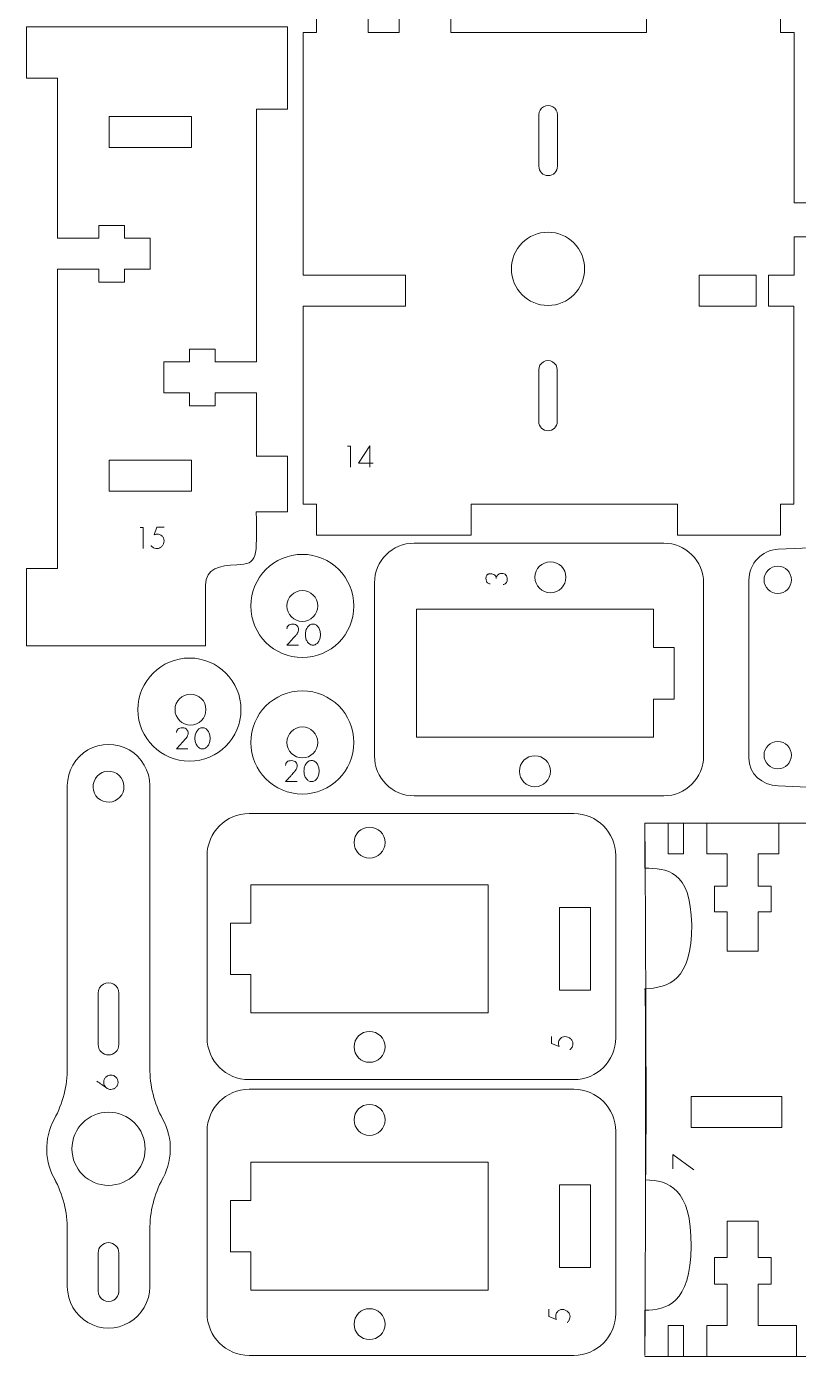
# Model space of a CAD drawing. Header units: inches. Extents: x -267 to 19, y 28 to 222.
# Drawn here: x -122 to -47.2, y 29 to 157.9 of the extents above; entities that cross this region are included whole.
import ezdxf

# ---------------------------------------------------------------- set-up
doc = ezdxf.new("R2010")
doc.units = ezdxf.units.IN
doc.header["$MEASUREMENT"] = 0
doc.layers.add('Layer 2', color=7, linetype='Continuous')

msp = doc.modelspace()

# ---------------------------------------------------------------- linework, layer by layer
at = {"layer": 'Layer 2', "color": 250, "lineweight": 18, "true_color": 0x1a1a18}
for points in [[(-106.01, 149.15), (-106.01, 146.15), (-114, 146.15), (-114, 149.15), (-106.01, 149.15)], [(-106.01, 115.83), (-106.01, 112.83), (-114, 112.83), (-114, 115.83), (-106.01, 115.83)], [(-61.27, 101.38), (-84.23, 101.38), (-84.23, 88.98), (-61.27, 88.98), (-61.27, 92.68), (-59.27, 92.68), (-59.27, 97.68), (-61.27, 97.68), (-61.27, 101.38)], [(-59.86, 80.66), (-58.36, 80.66), (-58.36, 77.66), (-59.86, 77.66), (-59.86, 80.66)], [(-49.13, 80.66), (-49.13, 77.66), (-51.12, 77.66), (-51.12, 74.55), (-49.88, 74.55), (-49.88, 72.05), (-51.12, 72.05), (-51.12, 68.25), (-54.12, 68.25), (-54.12, 72.05), (-55.37, 72.05), (-55.37, 74.55), (-54.12, 74.55), (-54.12, 77.66), (-56.11, 77.66), (-56.11, 80.66)], [(-100.25, 74.66), (-77.29, 74.66), (-77.29, 62.26), (-100.25, 62.26), (-100.25, 65.96), (-102.25, 65.96), (-102.25, 70.96), (-100.25, 70.96), (-100.25, 74.66)], [(-70.37, 72.46), (-67.37, 72.46), (-67.37, 64.46), (-70.37, 64.46), (-70.37, 72.46)], [(-57.61, 54.15), (-57.61, 51.15), (-48.83, 51.15), (-48.83, 54.15), (-57.61, 54.15)], [(-100.25, 47.78), (-77.29, 47.78), (-77.29, 35.38), (-100.25, 35.38), (-100.25, 39.08), (-102.25, 39.08), (-102.25, 44.08), (-100.25, 44.08), (-100.25, 47.78)], [(-70.37, 45.58), (-67.37, 45.58), (-67.37, 37.58), (-70.37, 37.58), (-70.37, 45.58)], [(-56.11, 28.95), (-56.11, 31.95), (-54.12, 31.95), (-54.12, 35.95), (-55.37, 35.95), (-55.37, 36.05), (-55.37, 38.55), (-54.12, 38.55), (-54.12, 42.05), (-51.12, 42.05), (-51.12, 38.55), (-49.88, 38.55), (-49.88, 36.05), (-49.88, 35.95), (-51.12, 35.95), (-51.12, 31.95), (-47.43, 31.95), (-47.43, 28.95)], [(-59.86, 31.95), (-58.36, 31.95), (-58.36, 28.95), (-59.86, 28.95), (-59.86, 31.95)]]:
    msp.add_lwpolyline(points, dxfattribs=at)
for points, knots in [([(-47.62, 140.78), (-47.62, 140.78), (-47.65, 140.79), (-47.65, 140.79), (-47.65, 140.79), (-47.65, 157.28), (-47.65, 157.28), (-47.65, 157.28), (-47.67, 157.28), (-47.67, 157.28), (-47.67, 157.28), (-48.97, 157.28), (-48.97, 157.28), (-48.97, 157.28), (-48.97, 160.28), (-48.97, 160.28), (-48.97, 160.28), (-61.95, 160.28), (-61.95, 160.28), (-61.95, 160.28), (-61.95, 157.28), (-61.95, 157.28), (-61.95, 157.28), (-80.91, 157.28), (-80.91, 157.28), (-80.91, 157.28), (-80.91, 160.28), (-80.91, 160.28), (-80.91, 160.28), (-85.9, 160.28), (-85.9, 160.28), (-85.9, 160.28), (-85.9, 157.28), (-85.9, 157.28), (-85.9, 157.28), (-88.9, 157.28), (-88.9, 157.28), (-88.9, 157.28), (-88.9, 160.28), (-88.9, 160.28), (-88.9, 160.28), (-93.89, 160.28), (-93.89, 160.28), (-93.89, 160.28), (-93.89, 157.28), (-93.89, 157.28), (-93.89, 157.28), (-95.19, 157.28), (-95.19, 157.28), (-95.19, 157.28), (-95.19, 133.77), (-95.19, 133.77), (-95.19, 133.77), (-85.3, 133.77), (-85.3, 133.77), (-85.3, 133.77), (-85.3, 130.77), (-85.3, 130.77), (-85.3, 130.77), (-95.19, 130.77), (-95.19, 130.77), (-95.19, 130.77), (-95.19, 111.57), (-95.19, 111.57), (-95.19, 111.57), (-93.89, 111.57), (-93.89, 111.57), (-93.89, 111.57), (-93.89, 108.57), (-93.89, 108.57), (-93.89, 108.57), (-78.92, 108.57), (-78.92, 108.57), (-78.92, 108.57), (-78.92, 111.57), (-78.92, 111.57), (-78.92, 111.57), (-58.95, 111.57), (-58.95, 111.57), (-58.95, 111.57), (-58.95, 108.57), (-58.95, 108.57), (-58.95, 108.57), (-48.97, 108.57), (-48.97, 108.57), (-48.97, 108.57), (-48.97, 111.57), (-48.97, 111.57), (-48.97, 111.57), (-47.67, 111.57), (-47.67, 111.57), (-47.67, 111.57), (-47.67, 130.77), (-47.67, 130.77), (-47.67, 130.77), (-50.14, 130.77), (-50.14, 130.77), (-50.14, 130.77), (-50.14, 133.77), (-50.14, 133.77), (-50.14, 133.77), (-47.65, 133.77), (-47.65, 133.77), (-47.65, 133.77), (-47.65, 137.49), (-47.65, 137.49), (-47.65, 137.49), (-47.62, 137.48), (-47.62, 137.48), (-47.62, 137.48), (-44.33, 137.48), (-44.33, 137.48), (-44.33, 137.48), (-44.33, 140.78), (-44.33, 140.78), (-44.33, 140.78), (-47.62, 140.78), (-47.62, 140.78)], [0, 0, 0, 0, 1, 1, 1, 2, 2, 2, 3, 3, 3, 4, 4, 4, 5, 5, 5, 6, 6, 6, 7, 7, 7, 8, 8, 8, 9, 9, 9, 10, 10, 10, 11, 11, 11, 12, 12, 12, 13, 13, 13, 14, 14, 14, 15, 15, 15, 16, 16, 16, 17, 17, 17, 18, 18, 18, 19, 19, 19, 20, 20, 20, 21, 21, 21, 22, 22, 22, 23, 23, 23, 24, 24, 24, 25, 25, 25, 26, 26, 26, 27, 27, 27, 28, 28, 28, 29, 29, 29, 30, 30, 30, 31, 31, 31, 32, 32, 32, 33, 33, 33, 34, 34, 34, 35, 35, 35, 36, 36, 36, 37, 37, 37, 38, 38, 38, 39, 39, 39, 39]), ([(-96.73, 116.22), (-96.73, 116.22), (-96.77, 116.22), (-96.77, 116.22), (-96.77, 116.22), (-99.76, 116.22), (-99.76, 116.22), (-99.76, 116.22), (-99.72, 116.22), (-99.72, 116.22), (-99.72, 116.22), (-99.72, 122.35), (-99.72, 122.35), (-99.72, 122.35), (-103.71, 122.35), (-103.71, 122.35), (-103.71, 122.35), (-103.71, 121.1), (-103.71, 121.1), (-103.71, 121.1), (-106.21, 121.1), (-106.21, 121.1), (-106.21, 121.1), (-106.21, 122.35), (-106.21, 122.35), (-106.21, 122.35), (-108.7, 122.35), (-108.7, 122.35), (-108.7, 122.35), (-108.7, 125.35), (-108.7, 125.35), (-108.7, 125.35), (-106.21, 125.35), (-106.21, 125.35), (-106.21, 125.35), (-106.21, 126.6), (-106.21, 126.6), (-106.21, 126.6), (-103.71, 126.6), (-103.71, 126.6), (-103.71, 126.6), (-103.71, 125.35), (-103.71, 125.35), (-103.71, 125.35), (-99.72, 125.35), (-99.72, 125.35), (-99.72, 125.35), (-99.72, 149.85), (-99.72, 149.85), (-99.72, 149.85), (-96.73, 149.85), (-96.73, 149.85), (-96.73, 149.85), (-96.73, 157.85), (-96.73, 157.85), (-96.73, 157.85), (-121.98, 157.85), (-121.98, 157.85), (-121.98, 157.85), (-121.98, 152.85), (-121.98, 152.85), (-121.98, 152.85), (-118.99, 152.85), (-118.99, 152.85), (-118.99, 152.85), (-118.99, 137.34), (-118.99, 137.34), (-118.99, 137.34), (-114.99, 137.34), (-114.99, 137.34), (-114.99, 137.34), (-114.99, 138.59), (-114.99, 138.59), (-114.99, 138.59), (-112.5, 138.59), (-112.5, 138.59), (-112.5, 138.59), (-112.5, 137.34), (-112.5, 137.34), (-112.5, 137.34), (-110, 137.34), (-110, 137.34), (-110, 137.34), (-110, 134.34), (-110, 134.34), (-110, 134.34), (-112.5, 134.34), (-112.5, 134.34), (-112.5, 134.34), (-112.5, 133.09), (-112.5, 133.09), (-112.5, 133.09), (-114.99, 133.09), (-114.99, 133.09), (-114.99, 133.09), (-114.99, 134.34), (-114.99, 134.34), (-114.99, 134.34), (-118.99, 134.34), (-118.99, 134.34), (-118.99, 134.34), (-118.99, 105.34), (-118.99, 105.34), (-118.99, 105.34), (-121.98, 105.34), (-121.98, 105.34), (-121.98, 105.34), (-121.98, 97.84), (-121.98, 97.84), (-121.98, 97.84), (-104.65, 97.84), (-104.65, 97.84), (-104.65, 97.84), (-104.65, 103.72), (-104.65, 103.72), (-104.65, 105.38), (-103.29, 105.62), (-101.63, 105.68), (-99.53, 105.77), (-99.69, 106.32), (-99.74, 110.84), (-98.85, 110.84), (-97.81, 110.84), (-96.73, 110.84), (-96.73, 110.84), (-96.73, 116.22), (-96.73, 116.22)], [0, 0, 0, 0, 1, 1, 1, 2, 2, 2, 3, 3, 3, 4, 4, 4, 5, 5, 5, 6, 6, 6, 7, 7, 7, 8, 8, 8, 9, 9, 9, 10, 10, 10, 11, 11, 11, 12, 12, 12, 13, 13, 13, 14, 14, 14, 15, 15, 15, 16, 16, 16, 17, 17, 17, 18, 18, 18, 19, 19, 19, 20, 20, 20, 21, 21, 21, 22, 22, 22, 23, 23, 23, 24, 24, 24, 25, 25, 25, 26, 26, 26, 27, 27, 27, 28, 28, 28, 29, 29, 29, 30, 30, 30, 31, 31, 31, 32, 32, 32, 33, 33, 33, 34, 34, 34, 35, 35, 35, 36, 36, 36, 37, 37, 37, 38, 38, 38, 39, 39, 39, 40, 40, 40, 41, 41, 41, 42, 42, 42, 42]), ([(-70.57, 144.32), (-70.57, 143.82), (-70.97, 143.42), (-71.47, 143.42), (-71.97, 143.42), (-72.37, 143.82), (-72.37, 144.32), (-72.37, 144.32), (-72.37, 149.32), (-72.37, 149.32), (-72.37, 149.64), (-72.2, 149.93), (-71.92, 150.1), (-71.64, 150.26), (-71.3, 150.26), (-71.02, 150.1), (-70.74, 149.93), (-70.57, 149.64), (-70.57, 149.32), (-70.57, 149.32), (-70.57, 144.32), (-70.57, 144.32)], [0, 0, 0, 0, 1, 1, 1, 2, 2, 2, 3, 3, 3, 4, 4, 4, 5, 5, 5, 6, 6, 6, 7, 7, 7, 7]), ([(-71.48, 130.83), (-69.53, 130.83), (-67.94, 132.42), (-67.94, 134.38), (-67.94, 136.34), (-69.53, 137.93), (-71.48, 137.93), (-73.44, 137.93), (-75.03, 136.34), (-75.03, 134.38), (-75.03, 132.42), (-73.44, 130.83), (-71.48, 130.83)], [0, 0, 0, 0, 1, 1, 1, 2, 2, 2, 3, 3, 3, 4, 4, 4, 4]), ([(-51.31, 133.77), (-51.31, 133.77), (-51.31, 130.77), (-51.31, 130.77), (-51.31, 130.77), (-56.86, 130.77), (-56.86, 130.77), (-56.86, 130.77), (-56.86, 133.77), (-56.86, 133.77), (-56.86, 133.77), (-51.31, 133.77), (-51.31, 133.77)], [0, 0, 0, 0, 1, 1, 1, 2, 2, 2, 3, 3, 3, 4, 4, 4, 4]), ([(-70.59, 119.58), (-70.59, 119.08), (-70.99, 118.68), (-71.48, 118.68), (-71.98, 118.68), (-72.38, 119.08), (-72.38, 119.58), (-72.38, 119.58), (-72.38, 124.58), (-72.38, 124.58), (-72.38, 124.9), (-72.21, 125.2), (-71.93, 125.36), (-71.66, 125.52), (-71.31, 125.52), (-71.04, 125.36), (-70.76, 125.2), (-70.59, 124.9), (-70.59, 124.58), (-70.59, 124.58), (-70.59, 119.58), (-70.59, 119.58)], [0, 0, 0, 0, 1, 1, 1, 2, 2, 2, 3, 3, 3, 4, 4, 4, 5, 5, 5, 6, 6, 6, 7, 7, 7, 7]), ([(-90.6, 117.2), (-90.6, 117.2), (-90.89, 117.2), (-90.89, 117.2), (-90.89, 117.2), (-90.6, 117.2), (-90.6, 117.2), (-90.6, 117.2), (-90.6, 115.16), (-90.6, 115.16), (-90.6, 115.16), (-90.6, 117.2), (-90.6, 117.2)], [0, 0, 0, 0, 1, 1, 1, 2, 2, 2, 3, 3, 3, 4, 4, 4, 4]), ([(-88.74, 117.21), (-88.74, 117.21), (-89.85, 115.55), (-89.85, 115.55), (-89.85, 115.55), (-88.41, 115.55), (-88.41, 115.55), (-88.41, 115.55), (-89.85, 115.55), (-89.85, 115.55), (-89.85, 115.55), (-88.74, 117.21), (-88.74, 117.21), (-88.74, 117.21), (-88.74, 115.16), (-88.74, 115.16), (-88.74, 115.16), (-88.74, 117.21), (-88.74, 117.21)], [0, 0, 0, 0, 1, 1, 1, 2, 2, 2, 3, 3, 3, 4, 4, 4, 5, 5, 5, 6, 6, 6, 6]), ([(-110.69, 109.29), (-110.69, 109.29), (-110.98, 109.29), (-110.98, 109.29), (-110.98, 109.29), (-110.69, 109.29), (-110.69, 109.29), (-110.69, 109.29), (-110.69, 107.26), (-110.69, 107.26), (-110.69, 107.26), (-110.69, 109.29), (-110.69, 109.29)], [0, 0, 0, 0, 1, 1, 1, 2, 2, 2, 3, 3, 3, 4, 4, 4, 4]), ([(-109.94, 107.54), (-109.93, 107.53), (-109.91, 107.51), (-109.88, 107.48), (-109.85, 107.45), (-109.81, 107.42), (-109.76, 107.39), (-109.71, 107.36), (-109.65, 107.33), (-109.59, 107.3), (-109.52, 107.28), (-109.44, 107.27), (-109.35, 107.26), (-109.26, 107.26), (-109.17, 107.28), (-109.09, 107.32), (-109.01, 107.36), (-108.94, 107.42), (-108.87, 107.49), (-108.81, 107.56), (-108.76, 107.64), (-108.72, 107.73), (-108.68, 107.82), (-108.67, 107.92), (-108.67, 108.02), (-108.67, 108.13), (-108.69, 108.22), (-108.73, 108.3), (-108.78, 108.38), (-108.83, 108.44), (-108.89, 108.5), (-108.96, 108.55), (-109.03, 108.59), (-109.1, 108.62), (-109.17, 108.64), (-109.23, 108.66), (-109.29, 108.66), (-109.32, 108.66), (-109.36, 108.66), (-109.39, 108.66), (-109.42, 108.65), (-109.46, 108.65), (-109.51, 108.64), (-109.55, 108.63), (-109.59, 108.61), (-109.64, 108.59), (-109.64, 108.59), (-109.36, 109.34), (-109.36, 109.34), (-109.36, 109.34), (-108.65, 109.34), (-108.65, 109.34), (-108.65, 109.34), (-109.36, 109.34), (-109.36, 109.34), (-109.36, 109.34), (-109.64, 108.59), (-109.64, 108.59), (-109.59, 108.61), (-109.55, 108.63), (-109.51, 108.64), (-109.46, 108.65), (-109.42, 108.65), (-109.39, 108.66), (-109.36, 108.66), (-109.32, 108.66), (-109.29, 108.66), (-109.23, 108.66), (-109.17, 108.64), (-109.1, 108.62), (-109.03, 108.59), (-108.96, 108.55), (-108.89, 108.5), (-108.83, 108.44), (-108.78, 108.38), (-108.73, 108.3), (-108.69, 108.22), (-108.67, 108.13), (-108.67, 108.02), (-108.67, 107.92), (-108.68, 107.82), (-108.72, 107.73), (-108.76, 107.64), (-108.81, 107.56), (-108.87, 107.49), (-108.94, 107.42), (-109.01, 107.36), (-109.09, 107.32), (-109.17, 107.28), (-109.26, 107.26), (-109.35, 107.26), (-109.44, 107.27), (-109.52, 107.28), (-109.59, 107.3), (-109.65, 107.33), (-109.71, 107.36), (-109.76, 107.39), (-109.81, 107.42), (-109.85, 107.45), (-109.88, 107.48), (-109.91, 107.51), (-109.93, 107.53), (-109.94, 107.54)], [0, 0, 0, 0, 1, 1, 1, 2, 2, 2, 3, 3, 3, 4, 4, 4, 5, 5, 5, 6, 6, 6, 7, 7, 7, 8, 8, 8, 9, 9, 9, 10, 10, 10, 11, 11, 11, 12, 12, 12, 13, 13, 13, 14, 14, 14, 15, 15, 15, 16, 16, 16, 17, 17, 17, 18, 18, 18, 19, 19, 19, 20, 20, 20, 21, 21, 21, 22, 22, 22, 23, 23, 23, 24, 24, 24, 25, 25, 25, 26, 26, 26, 27, 27, 27, 28, 28, 28, 29, 29, 29, 30, 30, 30, 31, 31, 31, 32, 32, 32, 33, 33, 33, 34, 34, 34, 34]), ([(-60.28, 107.79), (-60.28, 107.79), (-84.44, 107.79), (-84.44, 107.79), (-86.56, 107.79), (-88.29, 106.06), (-88.29, 103.93), (-88.29, 103.93), (-88.29, 87.16), (-88.29, 87.16), (-88.29, 85.03), (-86.56, 83.29), (-84.44, 83.29), (-84.44, 83.29), (-60.28, 83.29), (-60.28, 83.29), (-58.16, 83.29), (-56.42, 85.03), (-56.42, 87.16), (-56.42, 87.16), (-56.42, 103.93), (-56.42, 103.93), (-56.42, 106.06), (-58.16, 107.79), (-60.28, 107.79)], [0, 0, 0, 0, 1, 1, 1, 2, 2, 2, 3, 3, 3, 4, 4, 4, 5, 5, 5, 6, 6, 6, 7, 7, 7, 8, 8, 8, 8]), ([(-37.04, 83.73), (-37.04, 83.73), (-36.92, 82.94), (-35.56, 82.94), (-34.45, 82.94), (-34.22, 83.73), (-34.39, 83.73), (-34.39, 83.73), (-4.42, 83.73), (-4.42, 83.73), (-3.62, 83.73), (-2.86, 84.05), (-2.3, 84.61), (-1.74, 85.17), (-1.42, 85.94), (-1.42, 86.73), (-1.42, 86.73), (-1.42, 104.73), (-1.42, 104.73), (-1.42, 105.53), (-1.74, 106.29), (-2.3, 106.85), (-2.86, 107.42), (-3.62, 107.73), (-4.42, 107.73), (-4.42, 107.73), (-25.55, 107.73), (-33.64, 107.73), (-34.29, 107.73), (-33.71, 108.24), (-35.56, 108.24), (-36.67, 108.24), (-36.75, 107.73), (-36.75, 107.73), (-36.75, 107.73), (-49.19, 107.2), (-49.19, 107.2), (-50.79, 107.12), (-52.03, 105.8), (-52.03, 104.21), (-52.03, 104.21), (-52.02, 86.97), (-52.02, 86.97), (-52.02, 85.37), (-50.79, 84.35), (-49.19, 84.27), (-49.19, 84.27), (-37.04, 83.73), (-37.04, 83.73)], [0, 0, 0, 0, 1, 1, 1, 2, 2, 2, 3, 3, 3, 4, 4, 4, 5, 5, 5, 6, 6, 6, 7, 7, 7, 8, 8, 8, 9, 9, 9, 10, 10, 10, 11, 11, 11, 12, 12, 12, 13, 13, 13, 14, 14, 14, 15, 15, 15, 16, 16, 16, 16]), ([(-100.27, 101.7), (-100.27, 104.46), (-98.03, 106.7), (-95.28, 106.7), (-92.52, 106.7), (-90.29, 104.46), (-90.29, 101.7), (-90.29, 98.94), (-92.52, 96.7), (-95.28, 96.7), (-98.03, 96.7), (-100.27, 98.94), (-100.27, 101.7)], [0, 0, 0, 0, 1, 1, 1, 2, 2, 2, 3, 3, 3, 4, 4, 4, 4]), ([(-69.75, 104.48), (-69.75, 103.65), (-70.42, 102.98), (-71.25, 102.98), (-72.08, 102.98), (-72.75, 103.65), (-72.75, 104.48), (-72.75, 105.31), (-72.08, 105.98), (-71.25, 105.98), (-70.42, 105.98), (-69.75, 105.31), (-69.75, 104.48)], [0, 0, 0, 0, 1, 1, 1, 2, 2, 2, 3, 3, 3, 4, 4, 4, 4]), ([(-75.83, 103.77), (-75.79, 103.78), (-75.74, 103.79), (-75.7, 103.81), (-75.65, 103.83), (-75.61, 103.86), (-75.57, 103.9), (-75.53, 103.94), (-75.5, 103.99), (-75.47, 104.05), (-75.44, 104.11), (-75.43, 104.18), (-75.43, 104.27), (-75.43, 104.45), (-75.48, 104.6), (-75.56, 104.7), (-75.65, 104.8), (-75.78, 104.86), (-75.96, 104.86), (-76.05, 104.86), (-76.13, 104.84), (-76.2, 104.81), (-76.27, 104.78), (-76.32, 104.74), (-76.37, 104.7), (-76.41, 104.65), (-76.44, 104.59), (-76.47, 104.54), (-76.49, 104.48), (-76.5, 104.42), (-76.5, 104.36), (-76.5, 104.42), (-76.51, 104.47), (-76.54, 104.53), (-76.56, 104.59), (-76.6, 104.63), (-76.65, 104.68), (-76.7, 104.72), (-76.75, 104.76), (-76.82, 104.78), (-76.88, 104.81), (-76.95, 104.82), (-77.03, 104.82), (-77.05, 104.82), (-77.07, 104.82), (-77.11, 104.82), (-77.14, 104.82), (-77.17, 104.81), (-77.2, 104.81), (-77.24, 104.8), (-77.27, 104.78), (-77.31, 104.77), (-77.34, 104.75), (-77.37, 104.72), (-77.4, 104.69), (-77.42, 104.66), (-77.45, 104.62), (-77.46, 104.56), (-77.48, 104.51), (-77.49, 104.45), (-77.49, 104.38), (-77.49, 104.26), (-77.47, 104.17), (-77.44, 104.11), (-77.42, 104.04), (-77.38, 103.99), (-77.34, 103.95), (-77.3, 103.91), (-77.26, 103.89), (-77.21, 103.87), (-77.16, 103.86), (-77.12, 103.85), (-77.07, 103.85), (-77.12, 103.85), (-77.16, 103.86), (-77.21, 103.87), (-77.26, 103.89), (-77.3, 103.91), (-77.34, 103.95), (-77.38, 103.99), (-77.42, 104.04), (-77.44, 104.11), (-77.47, 104.17), (-77.49, 104.26), (-77.49, 104.38), (-77.49, 104.45), (-77.48, 104.51), (-77.46, 104.56), (-77.45, 104.62), (-77.42, 104.66), (-77.4, 104.69), (-77.37, 104.72), (-77.34, 104.75), (-77.31, 104.77), (-77.27, 104.78), (-77.24, 104.8), (-77.2, 104.81), (-77.17, 104.81), (-77.14, 104.82), (-77.11, 104.82), (-77.08, 104.82), (-77.05, 104.82), (-77.03, 104.82), (-76.95, 104.82), (-76.88, 104.81), (-76.82, 104.78), (-76.75, 104.76), (-76.7, 104.72), (-76.65, 104.68), (-76.6, 104.63), (-76.56, 104.59), (-76.54, 104.53), (-76.51, 104.47), (-76.5, 104.42), (-76.5, 104.36), (-76.5, 104.42), (-76.49, 104.48), (-76.47, 104.54), (-76.44, 104.59), (-76.41, 104.65), (-76.37, 104.7), (-76.32, 104.74), (-76.27, 104.78), (-76.2, 104.81), (-76.13, 104.84), (-76.05, 104.86), (-75.96, 104.86), (-75.78, 104.86), (-75.65, 104.8), (-75.56, 104.7), (-75.48, 104.6), (-75.43, 104.45), (-75.43, 104.27), (-75.43, 104.18), (-75.44, 104.11), (-75.47, 104.05), (-75.5, 103.99), (-75.53, 103.94), (-75.57, 103.9), (-75.61, 103.86), (-75.65, 103.83), (-75.7, 103.81), (-75.74, 103.79), (-75.79, 103.78), (-75.83, 103.77)], [0, 0, 0, 0, 1, 1, 1, 2, 2, 2, 3, 3, 3, 4, 4, 4, 5, 5, 5, 6, 6, 6, 7, 7, 7, 8, 8, 8, 9, 9, 9, 10, 10, 10, 11, 11, 11, 12, 12, 12, 13, 13, 13, 14, 14, 14, 15, 15, 15, 16, 16, 16, 17, 17, 17, 18, 18, 18, 19, 19, 19, 20, 20, 20, 21, 21, 21, 22, 22, 22, 23, 23, 23, 24, 24, 24, 25, 25, 25, 26, 26, 26, 27, 27, 27, 28, 28, 28, 29, 29, 29, 30, 30, 30, 31, 31, 31, 32, 32, 32, 33, 33, 33, 34, 34, 34, 35, 35, 35, 36, 36, 36, 37, 37, 37, 38, 38, 38, 39, 39, 39, 40, 40, 40, 41, 41, 41, 42, 42, 42, 43, 43, 43, 44, 44, 44, 45, 45, 45, 46, 46, 46, 47, 47, 47, 48, 48, 48, 48]), ([(-50.56, 104.23), (-50.56, 103.5), (-49.97, 102.91), (-49.24, 102.91), (-48.51, 102.91), (-47.91, 103.5), (-47.91, 104.23), (-47.91, 104.97), (-48.51, 105.56), (-49.24, 105.56), (-49.97, 105.56), (-50.56, 104.97), (-50.56, 104.23)], [0, 0, 0, 0, 1, 1, 1, 2, 2, 2, 3, 3, 3, 4, 4, 4, 4]), ([(-95.28, 100.2), (-96.1, 100.2), (-96.77, 100.87), (-96.77, 101.7), (-96.77, 102.53), (-96.1, 103.2), (-95.28, 103.2), (-94.45, 103.2), (-93.78, 102.53), (-93.78, 101.7), (-93.78, 100.87), (-94.45, 100.2), (-95.28, 100.2)], [0, 0, 0, 0, 1, 1, 1, 2, 2, 2, 3, 3, 3, 4, 4, 4, 4]), ([(-96.77, 97.9), (-96.6, 98.08), (-96.45, 98.25), (-96.31, 98.41), (-96.25, 98.47), (-96.2, 98.54), (-96.14, 98.6), (-96.08, 98.66), (-96.03, 98.72), (-95.98, 98.77), (-95.94, 98.83), (-95.9, 98.87), (-95.87, 98.91), (-95.84, 98.95), (-95.82, 98.97), (-95.81, 98.98), (-95.8, 99), (-95.79, 99.02), (-95.77, 99.04), (-95.75, 99.07), (-95.73, 99.1), (-95.71, 99.13), (-95.7, 99.17), (-95.68, 99.21), (-95.67, 99.26), (-95.65, 99.3), (-95.65, 99.36), (-95.65, 99.42), (-95.65, 99.48), (-95.66, 99.54), (-95.68, 99.61), (-95.7, 99.67), (-95.73, 99.72), (-95.77, 99.77), (-95.82, 99.82), (-95.87, 99.87), (-95.94, 99.9), (-96.01, 99.93), (-96.09, 99.94), (-96.19, 99.94), (-96.39, 99.94), (-96.53, 99.9), (-96.63, 99.81), (-96.72, 99.73), (-96.77, 99.62), (-96.77, 99.48), (-96.77, 99.62), (-96.72, 99.73), (-96.63, 99.81), (-96.53, 99.9), (-96.39, 99.94), (-96.19, 99.94), (-96.09, 99.94), (-96.01, 99.93), (-95.94, 99.9), (-95.87, 99.87), (-95.82, 99.82), (-95.77, 99.77), (-95.73, 99.72), (-95.7, 99.67), (-95.68, 99.61), (-95.66, 99.54), (-95.65, 99.48), (-95.65, 99.42), (-95.65, 99.36), (-95.65, 99.3), (-95.67, 99.26), (-95.68, 99.21), (-95.7, 99.17), (-95.71, 99.13), (-95.73, 99.1), (-95.75, 99.07), (-95.77, 99.04), (-95.79, 99.02), (-95.8, 99), (-95.81, 98.98), (-95.82, 98.97), (-95.84, 98.95), (-95.87, 98.91), (-95.9, 98.87), (-95.94, 98.83), (-95.98, 98.77), (-96.03, 98.72), (-96.08, 98.66), (-96.14, 98.6), (-96.2, 98.54), (-96.25, 98.47), (-96.31, 98.41), (-96.45, 98.25), (-96.6, 98.08), (-96.77, 97.9), (-96.77, 97.9), (-95.66, 97.9), (-95.66, 97.9), (-95.66, 97.9), (-96.77, 97.9), (-96.77, 97.9)], [0, 0, 0, 0, 1, 1, 1, 2, 2, 2, 3, 3, 3, 4, 4, 4, 5, 5, 5, 6, 6, 6, 7, 7, 7, 8, 8, 8, 9, 9, 9, 10, 10, 10, 11, 11, 11, 12, 12, 12, 13, 13, 13, 14, 14, 14, 15, 15, 15, 16, 16, 16, 17, 17, 17, 18, 18, 18, 19, 19, 19, 20, 20, 20, 21, 21, 21, 22, 22, 22, 23, 23, 23, 24, 24, 24, 25, 25, 25, 26, 26, 26, 27, 27, 27, 28, 28, 28, 29, 29, 29, 30, 30, 30, 31, 31, 31, 32, 32, 32, 32]), ([(-94.25, 97.9), (-94.35, 97.9), (-94.45, 97.92), (-94.54, 97.98), (-94.62, 98.03), (-94.7, 98.1), (-94.77, 98.2), (-94.83, 98.29), (-94.89, 98.4), (-94.93, 98.52), (-94.96, 98.65), (-94.98, 98.78), (-94.98, 98.92), (-94.98, 99.07), (-94.96, 99.2), (-94.93, 99.32), (-94.89, 99.45), (-94.83, 99.56), (-94.77, 99.65), (-94.7, 99.74), (-94.62, 99.82), (-94.54, 99.87), (-94.45, 99.93), (-94.35, 99.95), (-94.25, 99.95), (-94.15, 99.95), (-94.05, 99.93), (-93.97, 99.87), (-93.88, 99.82), (-93.8, 99.74), (-93.73, 99.65), (-93.67, 99.56), (-93.61, 99.45), (-93.58, 99.32), (-93.54, 99.2), (-93.52, 99.07), (-93.52, 98.92), (-93.52, 98.78), (-93.54, 98.65), (-93.58, 98.52), (-93.61, 98.4), (-93.67, 98.29), (-93.73, 98.2), (-93.8, 98.1), (-93.88, 98.03), (-93.97, 97.98), (-94.05, 97.92), (-94.15, 97.9), (-94.25, 97.9)], [0, 0, 0, 0, 1, 1, 1, 2, 2, 2, 3, 3, 3, 4, 4, 4, 5, 5, 5, 6, 6, 6, 7, 7, 7, 8, 8, 8, 9, 9, 9, 10, 10, 10, 11, 11, 11, 12, 12, 12, 13, 13, 13, 14, 14, 14, 15, 15, 15, 16, 16, 16, 16]), ([(-111.2, 91.65), (-111.2, 94.41), (-108.96, 96.65), (-106.21, 96.65), (-103.45, 96.65), (-101.22, 94.41), (-101.22, 91.65), (-101.22, 88.89), (-103.45, 86.65), (-106.21, 86.65), (-108.96, 86.65), (-111.2, 88.89), (-111.2, 91.65)], [0, 0, 0, 0, 1, 1, 1, 2, 2, 2, 3, 3, 3, 4, 4, 4, 4]), ([(-106.11, 90.15), (-106.93, 90.15), (-107.61, 90.82), (-107.61, 91.65), (-107.61, 92.48), (-106.93, 93.15), (-106.11, 93.15), (-105.28, 93.15), (-104.61, 92.48), (-104.61, 91.65), (-104.61, 90.82), (-105.28, 90.15), (-106.11, 90.15)], [0, 0, 0, 0, 1, 1, 1, 2, 2, 2, 3, 3, 3, 4, 4, 4, 4]), ([(-100.27, 88.47), (-100.27, 91.23), (-98.03, 93.47), (-95.28, 93.47), (-92.52, 93.47), (-90.29, 91.23), (-90.29, 88.47), (-90.29, 85.71), (-92.52, 83.47), (-95.28, 83.47), (-98.03, 83.47), (-100.27, 85.71), (-100.27, 88.47)], [0, 0, 0, 0, 1, 1, 1, 2, 2, 2, 3, 3, 3, 4, 4, 4, 4]), ([(-107.47, 87.84), (-107.3, 88.03), (-107.15, 88.2), (-107.01, 88.35), (-106.95, 88.42), (-106.89, 88.48), (-106.84, 88.54), (-106.78, 88.61), (-106.73, 88.67), (-106.68, 88.72), (-106.64, 88.77), (-106.6, 88.82), (-106.57, 88.85), (-106.53, 88.89), (-106.52, 88.91), (-106.51, 88.92), (-106.5, 88.94), (-106.48, 88.96), (-106.47, 88.99), (-106.45, 89.01), (-106.43, 89.04), (-106.41, 89.08), (-106.39, 89.11), (-106.38, 89.16), (-106.36, 89.2), (-106.35, 89.25), (-106.34, 89.3), (-106.34, 89.37), (-106.34, 89.43), (-106.35, 89.49), (-106.38, 89.55), (-106.4, 89.61), (-106.43, 89.67), (-106.47, 89.72), (-106.51, 89.77), (-106.57, 89.81), (-106.64, 89.84), (-106.71, 89.87), (-106.79, 89.89), (-106.89, 89.89), (-107.09, 89.89), (-107.23, 89.84), (-107.32, 89.76), (-107.42, 89.67), (-107.46, 89.56), (-107.46, 89.42), (-107.46, 89.56), (-107.42, 89.67), (-107.32, 89.76), (-107.23, 89.84), (-107.09, 89.89), (-106.89, 89.89), (-106.79, 89.89), (-106.71, 89.87), (-106.64, 89.84), (-106.57, 89.81), (-106.51, 89.77), (-106.47, 89.72), (-106.43, 89.67), (-106.4, 89.61), (-106.38, 89.55), (-106.35, 89.49), (-106.34, 89.43), (-106.34, 89.37), (-106.34, 89.3), (-106.35, 89.25), (-106.36, 89.2), (-106.38, 89.16), (-106.39, 89.11), (-106.41, 89.08), (-106.43, 89.04), (-106.45, 89.01), (-106.47, 88.99), (-106.48, 88.96), (-106.5, 88.94), (-106.51, 88.92), (-106.52, 88.91), (-106.53, 88.89), (-106.57, 88.85), (-106.6, 88.82), (-106.64, 88.77), (-106.68, 88.72), (-106.73, 88.67), (-106.78, 88.61), (-106.84, 88.54), (-106.89, 88.48), (-106.95, 88.42), (-107.01, 88.35), (-107.15, 88.2), (-107.3, 88.03), (-107.47, 87.84), (-107.47, 87.84), (-106.36, 87.84), (-106.36, 87.84), (-106.36, 87.84), (-107.47, 87.84), (-107.47, 87.84)], [0, 0, 0, 0, 1, 1, 1, 2, 2, 2, 3, 3, 3, 4, 4, 4, 5, 5, 5, 6, 6, 6, 7, 7, 7, 8, 8, 8, 9, 9, 9, 10, 10, 10, 11, 11, 11, 12, 12, 12, 13, 13, 13, 14, 14, 14, 15, 15, 15, 16, 16, 16, 17, 17, 17, 18, 18, 18, 19, 19, 19, 20, 20, 20, 21, 21, 21, 22, 22, 22, 23, 23, 23, 24, 24, 24, 25, 25, 25, 26, 26, 26, 27, 27, 27, 28, 28, 28, 29, 29, 29, 30, 30, 30, 31, 31, 31, 32, 32, 32, 32]), ([(-104.95, 87.84), (-105.05, 87.84), (-105.14, 87.87), (-105.23, 87.92), (-105.32, 87.98), (-105.4, 88.05), (-105.46, 88.14), (-105.53, 88.24), (-105.58, 88.34), (-105.62, 88.47), (-105.66, 88.6), (-105.68, 88.73), (-105.68, 88.87), (-105.68, 89.01), (-105.66, 89.14), (-105.62, 89.27), (-105.58, 89.39), (-105.53, 89.5), (-105.46, 89.6), (-105.4, 89.69), (-105.32, 89.76), (-105.23, 89.82), (-105.14, 89.87), (-105.05, 89.9), (-104.95, 89.9), (-104.85, 89.9), (-104.75, 89.87), (-104.66, 89.82), (-104.57, 89.76), (-104.5, 89.69), (-104.43, 89.6), (-104.36, 89.5), (-104.31, 89.39), (-104.27, 89.27), (-104.23, 89.14), (-104.21, 89.01), (-104.21, 88.87), (-104.21, 88.73), (-104.23, 88.6), (-104.27, 88.47), (-104.31, 88.34), (-104.36, 88.24), (-104.43, 88.14), (-104.5, 88.05), (-104.57, 87.98), (-104.66, 87.92), (-104.75, 87.87), (-104.85, 87.84), (-104.95, 87.84)], [0, 0, 0, 0, 1, 1, 1, 2, 2, 2, 3, 3, 3, 4, 4, 4, 5, 5, 5, 6, 6, 6, 7, 7, 7, 8, 8, 8, 9, 9, 9, 10, 10, 10, 11, 11, 11, 12, 12, 12, 13, 13, 13, 14, 14, 14, 15, 15, 15, 16, 16, 16, 16]), ([(-95.28, 86.97), (-96.1, 86.97), (-96.77, 87.64), (-96.77, 88.47), (-96.77, 89.3), (-96.1, 89.97), (-95.28, 89.97), (-94.45, 89.97), (-93.78, 89.3), (-93.78, 88.47), (-93.78, 87.64), (-94.45, 86.97), (-95.28, 86.97)], [0, 0, 0, 0, 1, 1, 1, 2, 2, 2, 3, 3, 3, 4, 4, 4, 4]), ([(-119.29, 46.17), (-119.29, 46.17), (-119.16, 45.95), (-119.16, 45.95), (-120.26, 47.75), (-120.35, 50.05), (-119.29, 51.98), (-118.47, 53.46), (-118.04, 55.23), (-118.04, 56.92), (-118.04, 56.92), (-118.04, 84.28), (-118.04, 84.28), (-118.04, 85.71), (-117.28, 87.03), (-116.04, 87.74), (-114.81, 88.46), (-113.29, 88.46), (-112.05, 87.74), (-110.82, 87.03), (-110.05, 85.71), (-110.05, 84.28), (-110.05, 84.28), (-110.05, 56.92), (-110.05, 56.92), (-110.05, 55.23), (-109.63, 53.46), (-108.81, 51.98), (-107.75, 50.06), (-107.84, 47.77), (-108.92, 45.97), (-108.92, 45.97), (-108.81, 46.17), (-108.81, 46.17), (-109.63, 44.69), (-110.05, 42.92), (-110.05, 41.23), (-110.05, 41.23), (-110.05, 35.7), (-110.05, 35.7), (-110.05, 34.27), (-110.82, 32.95), (-112.05, 32.24), (-113.29, 31.52), (-114.81, 31.52), (-116.04, 32.24), (-117.28, 32.95), (-118.04, 34.27), (-118.04, 35.7), (-118.04, 35.7), (-118.04, 41.23), (-118.04, 41.23), (-118.04, 42.92), (-118.47, 44.69), (-119.29, 46.17)], [0, 0, 0, 0, 1, 1, 1, 2, 2, 2, 3, 3, 3, 4, 4, 4, 5, 5, 5, 6, 6, 6, 7, 7, 7, 8, 8, 8, 9, 9, 9, 10, 10, 10, 11, 11, 11, 12, 12, 12, 13, 13, 13, 14, 14, 14, 15, 15, 15, 16, 16, 16, 17, 17, 17, 18, 18, 18, 18]), ([(-50.56, 87.23), (-50.56, 86.5), (-49.97, 85.91), (-49.24, 85.91), (-48.51, 85.91), (-47.91, 86.5), (-47.91, 87.23), (-47.91, 87.96), (-48.51, 88.56), (-49.24, 88.56), (-49.97, 88.56), (-50.56, 87.96), (-50.56, 87.23)], [0, 0, 0, 0, 1, 1, 1, 2, 2, 2, 3, 3, 3, 4, 4, 4, 4]), ([(-96.9, 84.67), (-96.73, 84.86), (-96.58, 85.03), (-96.44, 85.18), (-96.39, 85.24), (-96.33, 85.31), (-96.27, 85.37), (-96.21, 85.43), (-96.16, 85.49), (-96.12, 85.54), (-96.07, 85.6), (-96.03, 85.64), (-96, 85.68), (-95.97, 85.72), (-95.95, 85.74), (-95.95, 85.75), (-95.93, 85.77), (-95.92, 85.79), (-95.9, 85.81), (-95.88, 85.84), (-95.86, 85.87), (-95.85, 85.9), (-95.83, 85.94), (-95.81, 85.98), (-95.8, 86.03), (-95.79, 86.07), (-95.78, 86.13), (-95.78, 86.19), (-95.78, 86.25), (-95.79, 86.32), (-95.81, 86.38), (-95.83, 86.44), (-95.86, 86.5), (-95.91, 86.55), (-95.95, 86.6), (-96.01, 86.64), (-96.07, 86.67), (-96.14, 86.7), (-96.23, 86.71), (-96.32, 86.71), (-96.52, 86.71), (-96.67, 86.67), (-96.76, 86.58), (-96.85, 86.5), (-96.9, 86.39), (-96.9, 86.25), (-96.9, 86.39), (-96.85, 86.5), (-96.76, 86.58), (-96.67, 86.67), (-96.52, 86.71), (-96.32, 86.71), (-96.23, 86.71), (-96.14, 86.7), (-96.07, 86.67), (-96.01, 86.64), (-95.95, 86.6), (-95.91, 86.55), (-95.86, 86.5), (-95.83, 86.44), (-95.81, 86.38), (-95.79, 86.32), (-95.78, 86.25), (-95.78, 86.19), (-95.78, 86.13), (-95.79, 86.07), (-95.8, 86.03), (-95.81, 85.98), (-95.83, 85.94), (-95.85, 85.9), (-95.86, 85.87), (-95.88, 85.84), (-95.9, 85.81), (-95.92, 85.79), (-95.93, 85.77), (-95.95, 85.75), (-95.95, 85.74), (-95.97, 85.72), (-96, 85.68), (-96.03, 85.64), (-96.07, 85.6), (-96.12, 85.54), (-96.16, 85.49), (-96.21, 85.43), (-96.27, 85.37), (-96.33, 85.31), (-96.39, 85.24), (-96.44, 85.18), (-96.58, 85.03), (-96.73, 84.86), (-96.9, 84.67), (-96.9, 84.67), (-95.79, 84.67), (-95.79, 84.67), (-95.79, 84.67), (-96.9, 84.67), (-96.9, 84.67)], [0, 0, 0, 0, 1, 1, 1, 2, 2, 2, 3, 3, 3, 4, 4, 4, 5, 5, 5, 6, 6, 6, 7, 7, 7, 8, 8, 8, 9, 9, 9, 10, 10, 10, 11, 11, 11, 12, 12, 12, 13, 13, 13, 14, 14, 14, 15, 15, 15, 16, 16, 16, 17, 17, 17, 18, 18, 18, 19, 19, 19, 20, 20, 20, 21, 21, 21, 22, 22, 22, 23, 23, 23, 24, 24, 24, 25, 25, 25, 26, 26, 26, 27, 27, 27, 28, 28, 28, 29, 29, 29, 30, 30, 30, 31, 31, 31, 32, 32, 32, 32]), ([(-94.38, 84.67), (-94.48, 84.67), (-94.58, 84.69), (-94.67, 84.75), (-94.76, 84.8), (-94.83, 84.87), (-94.9, 84.97), (-94.97, 85.06), (-95.02, 85.17), (-95.06, 85.29), (-95.1, 85.42), (-95.12, 85.55), (-95.12, 85.69), (-95.12, 85.84), (-95.1, 85.97), (-95.06, 86.09), (-95.02, 86.22), (-94.97, 86.33), (-94.9, 86.42), (-94.83, 86.51), (-94.76, 86.59), (-94.67, 86.64), (-94.58, 86.7), (-94.48, 86.72), (-94.38, 86.72), (-94.28, 86.72), (-94.19, 86.7), (-94.1, 86.64), (-94.01, 86.59), (-93.93, 86.51), (-93.87, 86.42), (-93.8, 86.33), (-93.75, 86.22), (-93.71, 86.09), (-93.67, 85.97), (-93.65, 85.84), (-93.65, 85.69), (-93.65, 85.55), (-93.67, 85.42), (-93.71, 85.29), (-93.75, 85.17), (-93.8, 85.06), (-93.87, 84.97), (-93.93, 84.87), (-94.01, 84.8), (-94.1, 84.75), (-94.19, 84.69), (-94.28, 84.67), (-94.38, 84.67)], [0, 0, 0, 0, 1, 1, 1, 2, 2, 2, 3, 3, 3, 4, 4, 4, 5, 5, 5, 6, 6, 6, 7, 7, 7, 8, 8, 8, 9, 9, 9, 10, 10, 10, 11, 11, 11, 12, 12, 12, 13, 13, 13, 14, 14, 14, 15, 15, 15, 16, 16, 16, 16]), ([(-71.25, 85.68), (-71.25, 84.85), (-71.92, 84.18), (-72.75, 84.18), (-73.58, 84.18), (-74.25, 84.85), (-74.25, 85.68), (-74.25, 86.51), (-73.58, 87.18), (-72.75, 87.18), (-71.92, 87.18), (-71.25, 86.51), (-71.25, 85.68)], [0, 0, 0, 0, 1, 1, 1, 2, 2, 2, 3, 3, 3, 4, 4, 4, 4]), ([(-115.32, 84.96), (-114.89, 85.67), (-113.97, 85.89), (-113.26, 85.46), (-112.56, 85.02), (-112.34, 84.1), (-112.77, 83.39), (-113.2, 82.69), (-114.13, 82.47), (-114.83, 82.9), (-115.54, 83.33), (-115.76, 84.26), (-115.32, 84.96)], [0, 0, 0, 0, 1, 1, 1, 2, 2, 2, 3, 3, 3, 4, 4, 4, 4]), ([(-100.44, 81.58), (-100.44, 81.58), (-68.99, 81.58), (-68.99, 81.58), (-66.76, 81.58), (-64.93, 79.75), (-64.93, 77.51), (-64.93, 77.51), (-64.93, 59.84), (-64.93, 59.84), (-64.93, 57.61), (-66.76, 55.78), (-68.99, 55.78), (-68.99, 55.78), (-100.44, 55.78), (-100.44, 55.78), (-102.68, 55.78), (-104.5, 57.61), (-104.5, 59.84), (-104.5, 59.84), (-104.5, 77.51), (-104.5, 77.51), (-104.5, 79.75), (-102.68, 81.58), (-100.44, 81.58)], [0, 0, 0, 0, 1, 1, 1, 2, 2, 2, 3, 3, 3, 4, 4, 4, 5, 5, 5, 6, 6, 6, 7, 7, 7, 8, 8, 8, 8]), ([(-90.27, 78.76), (-90.27, 77.93), (-89.6, 77.26), (-88.77, 77.26), (-87.95, 77.26), (-87.27, 77.93), (-87.27, 78.76), (-87.27, 79.59), (-87.95, 80.26), (-88.77, 80.26), (-89.6, 80.26), (-90.27, 79.59), (-90.27, 78.76)], [0, 0, 0, 0, 1, 1, 1, 2, 2, 2, 3, 3, 3, 4, 4, 4, 4]), ([(-62.1, 80.66), (-62.1, 80.66), (-61.89, 47.85), (-62.05, 46.07), (-59.81, 46.01), (-57.59, 45.26), (-57.62, 39.64), (-57.65, 34.02), (-60.05, 33.46), (-62.1, 33.43), (-62.1, 33.43), (-62.1, 29.05), (-62.1, 29.05), (-62.1, 29.05), (-61.94, 62.81), (-62.1, 64.6), (-59.86, 64.66), (-57.51, 65.4), (-57.57, 70.79), (-57.64, 76.18), (-60.05, 76.25), (-62.1, 76.28), (-62.1, 76.28), (-62.1, 80.66), (-62.1, 80.66), (-62.1, 80.66), (-46.13, 80.66), (-46.13, 80.66), (-46.13, 80.66), (-46.13, 77.66), (-46.13, 77.66), (-46.13, 77.66), (-43.14, 77.66), (-43.14, 77.66), (-43.14, 77.66), (-43.14, 28.95), (-43.14, 28.95), (-43.14, 28.95), (-62.1, 28.95), (-62.1, 28.95)], [0, 0, 0, 0, 1, 1, 1, 2, 2, 2, 3, 3, 3, 4, 4, 4, 5, 5, 5, 6, 6, 6, 7, 7, 7, 8, 8, 8, 9, 9, 9, 10, 10, 10, 11, 11, 11, 12, 12, 12, 13, 13, 13, 13]), ([(-113.05, 59.18), (-113.05, 59.18), (-113.05, 64.18), (-113.05, 64.18), (-113.05, 64.53), (-113.24, 64.87), (-113.55, 65.04), (-113.86, 65.22), (-114.24, 65.22), (-114.55, 65.04), (-114.86, 64.87), (-115.05, 64.53), (-115.05, 64.18), (-115.05, 64.18), (-115.05, 59.18), (-115.05, 59.18), (-115.05, 58.63), (-114.6, 58.18), (-114.05, 58.18), (-113.5, 58.18), (-113.05, 58.63), (-113.05, 59.18)], [0, 0, 0, 0, 1, 1, 1, 2, 2, 2, 3, 3, 3, 4, 4, 4, 5, 5, 5, 6, 6, 6, 7, 7, 7, 7]), ([(-90.27, 58.96), (-90.27, 58.13), (-89.6, 57.46), (-88.77, 57.46), (-87.95, 57.46), (-87.27, 58.13), (-87.27, 58.96), (-87.27, 59.79), (-87.95, 60.46), (-88.77, 60.46), (-89.6, 60.46), (-90.27, 59.79), (-90.27, 58.96)], [0, 0, 0, 0, 1, 1, 1, 2, 2, 2, 3, 3, 3, 4, 4, 4, 4]), ([(-69.36, 58.69), (-69.35, 58.7), (-69.32, 58.72), (-69.3, 58.75), (-69.27, 58.78), (-69.24, 58.82), (-69.2, 58.87), (-69.17, 58.91), (-69.15, 58.97), (-69.12, 59.04), (-69.1, 59.11), (-69.08, 59.19), (-69.08, 59.28), (-69.08, 59.37), (-69.1, 59.45), (-69.14, 59.53), (-69.18, 59.62), (-69.24, 59.69), (-69.3, 59.75), (-69.37, 59.82), (-69.46, 59.87), (-69.55, 59.91), (-69.64, 59.94), (-69.74, 59.96), (-69.84, 59.96), (-69.94, 59.96), (-70.03, 59.94), (-70.11, 59.9), (-70.19, 59.85), (-70.26, 59.8), (-70.31, 59.73), (-70.37, 59.67), (-70.41, 59.6), (-70.43, 59.53), (-70.46, 59.46), (-70.47, 59.4), (-70.47, 59.34), (-70.48, 59.31), (-70.48, 59.27), (-70.47, 59.23), (-70.47, 59.2), (-70.46, 59.16), (-70.45, 59.12), (-70.44, 59.08), (-70.43, 59.03), (-70.41, 58.99), (-70.41, 58.99), (-71.16, 59.27), (-71.16, 59.27), (-71.16, 59.27), (-71.16, 59.98), (-71.16, 59.98), (-71.16, 59.98), (-71.16, 59.27), (-71.16, 59.27), (-71.16, 59.27), (-70.41, 58.99), (-70.41, 58.99), (-70.43, 59.03), (-70.44, 59.08), (-70.45, 59.12), (-70.46, 59.16), (-70.47, 59.2), (-70.47, 59.23), (-70.48, 59.27), (-70.48, 59.31), (-70.47, 59.34), (-70.47, 59.4), (-70.46, 59.46), (-70.43, 59.53), (-70.41, 59.6), (-70.37, 59.67), (-70.31, 59.73), (-70.26, 59.8), (-70.19, 59.85), (-70.11, 59.9), (-70.03, 59.94), (-69.94, 59.96), (-69.84, 59.96), (-69.74, 59.96), (-69.64, 59.94), (-69.55, 59.91), (-69.46, 59.87), (-69.37, 59.82), (-69.3, 59.75), (-69.24, 59.69), (-69.18, 59.62), (-69.14, 59.53), (-69.1, 59.45), (-69.08, 59.37), (-69.08, 59.28), (-69.08, 59.19), (-69.1, 59.11), (-69.12, 59.04), (-69.15, 58.97), (-69.17, 58.91), (-69.2, 58.87), (-69.24, 58.82), (-69.27, 58.78), (-69.3, 58.75), (-69.32, 58.72), (-69.35, 58.7), (-69.36, 58.69)], [0, 0, 0, 0, 1, 1, 1, 2, 2, 2, 3, 3, 3, 4, 4, 4, 5, 5, 5, 6, 6, 6, 7, 7, 7, 8, 8, 8, 9, 9, 9, 10, 10, 10, 11, 11, 11, 12, 12, 12, 13, 13, 13, 14, 14, 14, 15, 15, 15, 16, 16, 16, 17, 17, 17, 18, 18, 18, 19, 19, 19, 20, 20, 20, 21, 21, 21, 22, 22, 22, 23, 23, 23, 24, 24, 24, 25, 25, 25, 26, 26, 26, 27, 27, 27, 28, 28, 28, 29, 29, 29, 30, 30, 30, 31, 31, 31, 32, 32, 32, 33, 33, 33, 34, 34, 34, 34]), ([(-115.17, 55.63), (-115, 55.51), (-114.85, 55.4), (-114.71, 55.3), (-114.65, 55.26), (-114.59, 55.22), (-114.54, 55.18), (-114.48, 55.14), (-114.42, 55.1), (-114.38, 55.07), (-114.33, 55.03), (-114.29, 55), (-114.25, 54.98), (-114.22, 54.95), (-114.19, 54.94), (-114.18, 54.93), (-114.07, 54.86), (-113.95, 54.83), (-113.82, 54.83), (-113.72, 54.83), (-113.64, 54.85), (-113.55, 54.89), (-113.47, 54.92), (-113.39, 54.97), (-113.33, 55.04), (-113.27, 55.1), (-113.22, 55.17), (-113.18, 55.25), (-113.15, 55.34), (-113.13, 55.43), (-113.13, 55.52), (-113.13, 55.62), (-113.15, 55.71), (-113.18, 55.8), (-113.22, 55.88), (-113.27, 55.95), (-113.33, 56.02), (-113.39, 56.08), (-113.47, 56.13), (-113.55, 56.17), (-113.64, 56.2), (-113.72, 56.22), (-113.82, 56.22), (-113.92, 56.22), (-114.01, 56.2), (-114.09, 56.17), (-114.17, 56.13), (-114.25, 56.08), (-114.31, 56.02), (-114.37, 55.95), (-114.42, 55.88), (-114.46, 55.8), (-114.5, 55.71), (-114.51, 55.62), (-114.51, 55.52), (-114.51, 55.4), (-114.48, 55.28), (-114.42, 55.18), (-114.36, 55.07), (-114.28, 54.99), (-114.18, 54.93), (-114.28, 54.99), (-114.36, 55.07), (-114.42, 55.18), (-114.48, 55.28), (-114.51, 55.4), (-114.51, 55.52), (-114.51, 55.62), (-114.5, 55.71), (-114.46, 55.8), (-114.42, 55.88), (-114.37, 55.95), (-114.31, 56.02), (-114.25, 56.08), (-114.17, 56.13), (-114.09, 56.17), (-114.01, 56.2), (-113.92, 56.22), (-113.82, 56.22), (-113.72, 56.22), (-113.64, 56.2), (-113.55, 56.17), (-113.47, 56.13), (-113.39, 56.08), (-113.33, 56.02), (-113.27, 55.95), (-113.22, 55.88), (-113.18, 55.8), (-113.15, 55.71), (-113.13, 55.62), (-113.13, 55.52), (-113.13, 55.43), (-113.15, 55.34), (-113.18, 55.25), (-113.22, 55.17), (-113.27, 55.1), (-113.33, 55.04), (-113.39, 54.97), (-113.47, 54.92), (-113.55, 54.89), (-113.64, 54.85), (-113.72, 54.83), (-113.82, 54.83), (-113.95, 54.83), (-114.07, 54.86), (-114.18, 54.93), (-114.19, 54.94), (-114.22, 54.95), (-114.25, 54.98), (-114.29, 55), (-114.33, 55.03), (-114.38, 55.07), (-114.42, 55.1), (-114.48, 55.14), (-114.54, 55.18), (-114.59, 55.22), (-114.65, 55.26), (-114.71, 55.3), (-114.85, 55.4), (-115, 55.51), (-115.17, 55.63)], [0, 0, 0, 0, 1, 1, 1, 2, 2, 2, 3, 3, 3, 4, 4, 4, 5, 5, 5, 6, 6, 6, 7, 7, 7, 8, 8, 8, 9, 9, 9, 10, 10, 10, 11, 11, 11, 12, 12, 12, 13, 13, 13, 14, 14, 14, 15, 15, 15, 16, 16, 16, 17, 17, 17, 18, 18, 18, 19, 19, 19, 20, 20, 20, 21, 21, 21, 22, 22, 22, 23, 23, 23, 24, 24, 24, 25, 25, 25, 26, 26, 26, 27, 27, 27, 28, 28, 28, 29, 29, 29, 30, 30, 30, 31, 31, 31, 32, 32, 32, 33, 33, 33, 34, 34, 34, 35, 35, 35, 36, 36, 36, 37, 37, 37, 38, 38, 38, 39, 39, 39, 40, 40, 40, 40]), ([(-100.44, 54.85), (-100.44, 54.85), (-68.99, 54.85), (-68.99, 54.85), (-66.76, 54.85), (-64.93, 53.02), (-64.93, 50.78), (-64.93, 50.78), (-64.93, 33.11), (-64.93, 33.11), (-64.93, 30.88), (-66.76, 29.05), (-68.99, 29.05), (-68.99, 29.05), (-100.44, 29.05), (-100.44, 29.05), (-102.68, 29.05), (-104.5, 30.88), (-104.5, 33.11), (-104.5, 33.11), (-104.5, 50.78), (-104.5, 50.78), (-104.5, 53.02), (-102.68, 54.85), (-100.44, 54.85)], [0, 0, 0, 0, 1, 1, 1, 2, 2, 2, 3, 3, 3, 4, 4, 4, 5, 5, 5, 6, 6, 6, 7, 7, 7, 8, 8, 8, 8]), ([(-90.27, 51.88), (-90.27, 51.05), (-89.6, 50.38), (-88.77, 50.38), (-87.95, 50.38), (-87.27, 51.05), (-87.27, 51.88), (-87.27, 52.71), (-87.95, 53.38), (-88.77, 53.38), (-89.6, 53.38), (-90.27, 52.71), (-90.27, 51.88)], [0, 0, 0, 0, 1, 1, 1, 2, 2, 2, 3, 3, 3, 4, 4, 4, 4]), ([(-114.05, 45.53), (-112.09, 45.53), (-110.5, 47.12), (-110.5, 49.08), (-110.5, 51.04), (-112.09, 52.63), (-114.05, 52.63), (-116, 52.63), (-117.59, 51.04), (-117.59, 49.08), (-117.59, 47.12), (-116, 45.53), (-114.05, 45.53)], [0, 0, 0, 0, 1, 1, 1, 2, 2, 2, 3, 3, 3, 4, 4, 4, 4]), ([(-59.38, 48.51), (-59.38, 48.51), (-57.35, 47.05), (-57.35, 47.05), (-57.35, 47.05), (-59.38, 48.51), (-59.38, 48.51), (-59.38, 48.51), (-59.38, 47.13), (-59.38, 47.13), (-59.38, 47.13), (-59.38, 48.51), (-59.38, 48.51)], [0, 0, 0, 0, 1, 1, 1, 2, 2, 2, 3, 3, 3, 4, 4, 4, 4]), ([(-113.05, 35.1), (-113.05, 35.1), (-113.05, 35.28), (-113.05, 35.28), (-113.05, 34.92), (-113.24, 34.59), (-113.55, 34.41), (-113.86, 34.23), (-114.24, 34.23), (-114.55, 34.41), (-114.86, 34.59), (-115.05, 34.92), (-115.05, 35.28), (-115.05, 35.28), (-115.05, 38.98), (-115.05, 38.98), (-115.05, 39.53), (-114.6, 39.98), (-114.05, 39.98), (-113.5, 39.98), (-113.05, 39.53), (-113.05, 38.98), (-113.05, 38.98), (-113.05, 35.1), (-113.05, 35.1)], [0, 0, 0, 0, 1, 1, 1, 2, 2, 2, 3, 3, 3, 4, 4, 4, 5, 5, 5, 6, 6, 6, 7, 7, 7, 8, 8, 8, 8]), ([(-90.27, 32.08), (-90.27, 31.25), (-89.6, 30.58), (-88.77, 30.58), (-87.95, 30.58), (-87.27, 31.25), (-87.27, 32.08), (-87.27, 32.91), (-87.95, 33.58), (-88.77, 33.58), (-89.6, 33.58), (-90.27, 32.91), (-90.27, 32.08)], [0, 0, 0, 0, 1, 1, 1, 2, 2, 2, 3, 3, 3, 4, 4, 4, 4]), ([(-69.62, 32.23), (-69.61, 32.24), (-69.59, 32.26), (-69.56, 32.29), (-69.53, 32.32), (-69.5, 32.36), (-69.47, 32.41), (-69.44, 32.45), (-69.41, 32.51), (-69.39, 32.58), (-69.36, 32.65), (-69.35, 32.73), (-69.35, 32.82), (-69.35, 32.91), (-69.37, 32.99), (-69.41, 33.08), (-69.45, 33.16), (-69.5, 33.23), (-69.57, 33.29), (-69.64, 33.36), (-69.72, 33.41), (-69.81, 33.45), (-69.9, 33.48), (-70, 33.5), (-70.1, 33.5), (-70.21, 33.5), (-70.3, 33.48), (-70.38, 33.44), (-70.46, 33.39), (-70.52, 33.34), (-70.58, 33.27), (-70.63, 33.21), (-70.67, 33.14), (-70.7, 33.07), (-70.72, 33), (-70.74, 32.94), (-70.74, 32.88), (-70.74, 32.85), (-70.74, 32.81), (-70.74, 32.77), (-70.73, 32.74), (-70.73, 32.71), (-70.72, 32.66), (-70.71, 32.62), (-70.69, 32.57), (-70.67, 32.53), (-70.67, 32.53), (-71.42, 32.81), (-71.42, 32.81), (-71.42, 32.81), (-71.42, 33.52), (-71.42, 33.52), (-71.42, 33.52), (-71.42, 32.81), (-71.42, 32.81), (-71.42, 32.81), (-70.67, 32.53), (-70.67, 32.53), (-70.69, 32.57), (-70.71, 32.62), (-70.72, 32.66), (-70.73, 32.71), (-70.73, 32.74), (-70.74, 32.77), (-70.74, 32.81), (-70.74, 32.85), (-70.74, 32.88), (-70.74, 32.94), (-70.72, 33), (-70.7, 33.07), (-70.67, 33.14), (-70.63, 33.21), (-70.58, 33.27), (-70.52, 33.34), (-70.46, 33.39), (-70.38, 33.44), (-70.3, 33.48), (-70.21, 33.5), (-70.1, 33.5), (-70, 33.5), (-69.9, 33.48), (-69.81, 33.45), (-69.72, 33.41), (-69.64, 33.36), (-69.57, 33.29), (-69.5, 33.23), (-69.45, 33.16), (-69.41, 33.08), (-69.37, 32.99), (-69.35, 32.91), (-69.35, 32.82), (-69.35, 32.73), (-69.36, 32.65), (-69.39, 32.58), (-69.41, 32.51), (-69.44, 32.45), (-69.47, 32.41), (-69.5, 32.36), (-69.53, 32.32), (-69.56, 32.29), (-69.59, 32.26), (-69.61, 32.24), (-69.62, 32.23)], [0, 0, 0, 0, 1, 1, 1, 2, 2, 2, 3, 3, 3, 4, 4, 4, 5, 5, 5, 6, 6, 6, 7, 7, 7, 8, 8, 8, 9, 9, 9, 10, 10, 10, 11, 11, 11, 12, 12, 12, 13, 13, 13, 14, 14, 14, 15, 15, 15, 16, 16, 16, 17, 17, 17, 18, 18, 18, 19, 19, 19, 20, 20, 20, 21, 21, 21, 22, 22, 22, 23, 23, 23, 24, 24, 24, 25, 25, 25, 26, 26, 26, 27, 27, 27, 28, 28, 28, 29, 29, 29, 30, 30, 30, 31, 31, 31, 32, 32, 32, 33, 33, 33, 34, 34, 34, 34])]:
    msp.add_open_spline(points, degree=3, knots=knots, dxfattribs=at)

doc.saveas('drawing.dxf')
